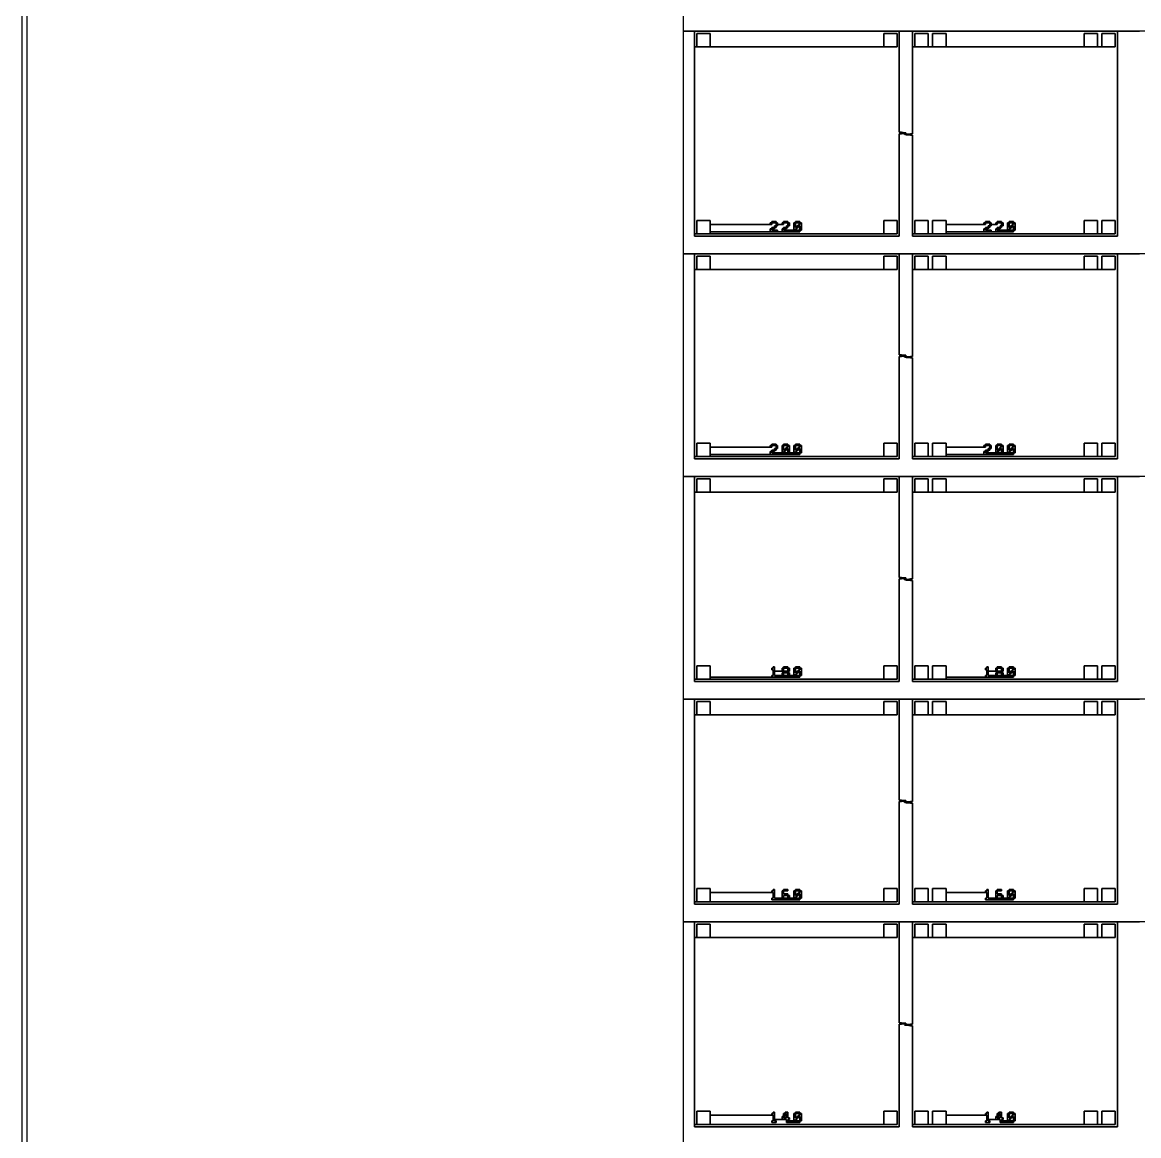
# Model space of a CAD drawing. Extents: x -10 to 10010, y -10 to 10010.
# Drawn here: x -10 to 2498, y 2480 to 4980 of the extents above; entities that cross this region are included whole.
import ezdxf

# ---------------------------------------------------------------- set-up
doc = ezdxf.new("R2010")
doc.units = 0
for name, color, linetype in [('L0D0', 1, 'CONTINUOUS'), ('L100D0', 9, 'CONTINUOUS'), ('L10D0', 8, 'CONTINUOUS'), ('L5D0', 4, 'CONTINUOUS'), ('L6D0', 5, 'CONTINUOUS'), ('L7D0', 6, 'CONTINUOUS'), ('L8D0', 7, 'CONTINUOUS')]:
    doc.layers.add(name, color=color, linetype=linetype)

msp = doc.modelspace()

# ---------------------------------------------------------------- linework, layer by layer
at = {"layer": 'L0D0'}
msp.add_lwpolyline([(-10, -10), (-10, 0), (0, 0), (10000, 0), (10000, 10000), (0, 10000), (0, 0), (-10, 0), (-10, 10010), (10010, 10010), (10010, -10)], close=True, dxfattribs=at)
at = {"layer": 'L100D0'}
for points in [[(8450, 4960), (1475, 4960), (1475, 5460)], [(8450, 4460), (1475, 4460), (1475, 4960), (1500, 4960), (1500, 4500), (1960, 4500), (1960, 4730), (1965, 4730), (1973, 4730.75), (1974.8, 4730.75), (1974.8, 4732.25), (1973, 4732.25), (1965, 4733), (1960, 4733), (1960, 4960), (1990, 4960), (1990, 4730), (1985, 4730), (1977, 4729.25), (1975.2, 4729.25), (1975.2, 4727.75), (1977, 4727.75), (1985, 4727), (1990, 4727), (1990, 4500), (2450, 4500), (2450, 4960), (2500, 4960)], [(8450, 3960), (1475, 3960), (1475, 4460), (1500, 4460), (1500, 4000), (1960, 4000), (1960, 4230), (1965, 4230), (1973, 4230.75), (1974.8, 4230.75), (1974.8, 4232.25), (1973, 4232.25), (1965, 4233), (1960, 4233), (1960, 4460), (1990, 4460), (1990, 4230), (1985, 4230), (1977, 4229.25), (1975.2, 4229.25), (1975.2, 4227.75), (1977, 4227.75), (1985, 4227), (1990, 4227), (1990, 4000), (2450, 4000), (2450, 4460), (2500, 4460)], [(8450, 3460), (1475, 3460), (1475, 3960), (1500, 3960), (1500, 3500), (1960, 3500), (1960, 3730), (1965, 3730), (1973, 3730.75), (1974.8, 3730.75), (1974.8, 3732.25), (1973, 3732.25), (1965, 3733), (1960, 3733), (1960, 3960), (1990, 3960), (1990, 3730), (1985, 3730), (1977, 3729.25), (1975.2, 3729.25), (1975.2, 3727.75), (1977, 3727.75), (1985, 3727), (1990, 3727), (1990, 3500), (2450, 3500), (2450, 3960), (2500, 3960)], [(8450, 2960), (1475, 2960), (1475, 3460), (1500, 3460), (1500, 3000), (1960, 3000), (1960, 3230), (1965, 3230), (1973, 3230.75), (1974.8, 3230.75), (1974.8, 3232.25), (1973, 3232.25), (1965, 3233), (1960, 3233), (1960, 3460), (1990, 3460), (1990, 3230), (1985, 3230), (1977, 3229.25), (1975.2, 3229.25), (1975.2, 3227.75), (1977, 3227.75), (1985, 3227), (1990, 3227), (1990, 3000), (2450, 3000), (2450, 3460), (2500, 3460)], [(1475, 2460), (1475, 2960), (1500, 2960), (1500, 2500), (1960, 2500), (1960, 2730), (1965, 2730), (1973, 2730.75), (1974.8, 2730.75), (1974.8, 2732.25), (1973, 2732.25), (1965, 2733), (1960, 2733), (1960, 2960), (1990, 2960), (1990, 2730), (1985, 2730), (1977, 2729.25), (1975.2, 2729.25), (1975.2, 2727.75), (1977, 2727.75), (1985, 2727), (1990, 2727), (1990, 2500), (2450, 2500), (2450, 2960), (2500, 2960)]]:
    msp.add_lwpolyline(points, dxfattribs=at)
for points in [[(1505, 4925), (1505, 4955), (1535, 4955), (1535, 4925)], [(1925, 4925), (1925, 4955), (1955, 4955), (1955, 4925)], [(1995, 4925), (1995, 4955), (2025, 4955), (2025, 4925)], [(2035, 4925), (2035, 4955), (2065, 4955), (2065, 4925)], [(2375, 4925), (2375, 4955), (2405, 4955), (2405, 4925)], [(2415, 4925), (2415, 4955), (2445, 4955), (2445, 4925)], [(1505, 4505), (1505, 4535), (1535, 4535), (1535, 4505)], [(1670, 4526.333), (1670, 4529.667), (1673.333, 4529.667), (1673.333, 4526.333)], [(1670, 4509.667), (1670, 4516.333), (1673.333, 4516.333), (1673.333, 4513), (1686.667, 4513), (1686.667, 4509.667)], [(1673.333, 4529.667), (1673.333, 4533), (1683.333, 4533), (1683.333, 4529.667)], [(1673.333, 4516.333), (1673.333, 4519.667), (1680, 4519.667), (1680, 4516.333)], [(1680, 4519.667), (1680, 4523), (1683.333, 4523), (1683.333, 4519.667)], [(1683.333, 4523), (1683.333, 4529.667), (1686.667, 4529.667), (1686.667, 4523)], [(1696.667, 4526.333), (1696.667, 4529.667), (1700, 4529.667), (1700, 4526.333)], [(1696.667, 4509.667), (1696.667, 4516.333), (1700, 4516.333), (1700, 4513), (1713.333, 4513), (1713.333, 4509.667)], [(1700, 4529.667), (1700, 4533), (1710, 4533), (1710, 4529.667)], [(1700, 4516.333), (1700, 4519.667), (1706.667, 4519.667), (1706.667, 4516.333)], [(1706.667, 4519.667), (1706.667, 4523), (1710, 4523), (1710, 4519.667)], [(1710, 4523), (1710, 4529.667), (1713.333, 4529.667), (1713.333, 4523)], [(1723.333, 4513), (1723.333, 4529.667), (1726.667, 4529.667), (1726.667, 4519.667), (1730, 4519.667), (1730, 4516.333), (1726.667, 4516.333), (1726.667, 4513)], [(1726.667, 4529.667), (1726.667, 4533), (1736.667, 4533), (1736.667, 4529.667)], [(1730, 4519.667), (1730, 4523), (1733.333, 4523), (1733.333, 4519.667)], [(1736.667, 4513), (1736.667, 4523), (1733.333, 4523), (1733.333, 4526.333), (1736.667, 4526.333), (1736.667, 4529.667), (1740, 4529.667), (1740, 4513)], [(1925, 4505), (1925, 4535), (1955, 4535), (1955, 4505)], [(1995, 4505), (1995, 4535), (2025, 4535), (2025, 4505)], [(2035, 4505), (2035, 4535), (2065, 4535), (2065, 4505)], [(2150, 4526.333), (2150, 4529.667), (2153.333, 4529.667), (2153.333, 4526.333)], [(2150, 4509.667), (2150, 4516.333), (2153.333, 4516.333), (2153.333, 4513), (2166.667, 4513), (2166.667, 4509.667)], [(2153.333, 4529.667), (2153.333, 4533), (2163.333, 4533), (2163.333, 4529.667)], [(2153.333, 4516.333), (2153.333, 4519.667), (2160, 4519.667), (2160, 4516.333)], [(2160, 4519.667), (2160, 4523), (2163.333, 4523), (2163.333, 4519.667)], [(2163.333, 4523), (2163.333, 4529.667), (2166.667, 4529.667), (2166.667, 4523)], [(2176.667, 4526.333), (2176.667, 4529.667), (2180, 4529.667), (2180, 4526.333)], [(2176.667, 4509.667), (2176.667, 4516.333), (2180, 4516.333), (2180, 4513), (2193.333, 4513), (2193.333, 4509.667)], [(2180, 4529.667), (2180, 4533), (2190, 4533), (2190, 4529.667)], [(2180, 4516.333), (2180, 4519.667), (2186.667, 4519.667), (2186.667, 4516.333)], [(2186.667, 4519.667), (2186.667, 4523), (2190, 4523), (2190, 4519.667)], [(2190, 4523), (2190, 4529.667), (2193.333, 4529.667), (2193.333, 4523)], [(2203.333, 4513), (2203.333, 4529.667), (2206.667, 4529.667), (2206.667, 4519.667), (2210, 4519.667), (2210, 4516.333), (2206.667, 4516.333), (2206.667, 4513)], [(2206.667, 4529.667), (2206.667, 4533), (2216.667, 4533), (2216.667, 4529.667)], [(2210, 4519.667), (2210, 4523), (2213.333, 4523), (2213.333, 4519.667)], [(2216.667, 4513), (2216.667, 4523), (2213.333, 4523), (2213.333, 4526.333), (2216.667, 4526.333), (2216.667, 4529.667), (2220, 4529.667), (2220, 4513)], [(2375, 4505), (2375, 4535), (2405, 4535), (2405, 4505)], [(2415, 4505), (2415, 4535), (2445, 4535), (2445, 4505)], [(1726.667, 4509.667), (1726.667, 4513), (1736.667, 4513), (1736.667, 4509.667)], [(2206.667, 4509.667), (2206.667, 4513), (2216.667, 4513), (2216.667, 4509.667)], [(1505, 4425), (1505, 4455), (1535, 4455), (1535, 4425)], [(1925, 4425), (1925, 4455), (1955, 4455), (1955, 4425)], [(1995, 4425), (1995, 4455), (2025, 4455), (2025, 4425)], [(2035, 4425), (2035, 4455), (2065, 4455), (2065, 4425)], [(2375, 4425), (2375, 4455), (2405, 4455), (2405, 4425)], [(2415, 4425), (2415, 4455), (2445, 4455), (2445, 4425)], [(1505, 4005), (1505, 4035), (1535, 4035), (1535, 4005)], [(1670, 4026.333), (1670, 4029.667), (1673.333, 4029.667), (1673.333, 4026.333)], [(1670, 4009.667), (1670, 4016.333), (1673.333, 4016.333), (1673.333, 4013), (1686.667, 4013), (1686.667, 4009.667)], [(1673.333, 4029.667), (1673.333, 4033), (1683.333, 4033), (1683.333, 4029.667)], [(1673.333, 4016.333), (1673.333, 4019.667), (1680, 4019.667), (1680, 4016.333)], [(1680, 4019.667), (1680, 4023), (1683.333, 4023), (1683.333, 4019.667)], [(1683.333, 4023), (1683.333, 4029.667), (1686.667, 4029.667), (1686.667, 4023)], [(1696.667, 4013), (1696.667, 4029.667), (1700, 4029.667), (1700, 4019.667), (1703.333, 4019.667), (1703.333, 4016.333), (1700, 4016.333), (1700, 4013)], [(1700, 4029.667), (1700, 4033), (1710, 4033), (1710, 4029.667)], [(1700, 4009.667), (1700, 4013), (1710, 4013), (1710, 4009.667)], [(1703.333, 4019.667), (1703.333, 4023), (1706.667, 4023), (1706.667, 4019.667)], [(1710, 4013), (1710, 4023), (1706.667, 4023), (1706.667, 4026.333), (1710, 4026.333), (1710, 4029.667), (1713.333, 4029.667), (1713.333, 4013)], [(1723.333, 4013), (1723.333, 4029.667), (1726.667, 4029.667), (1726.667, 4019.667), (1730, 4019.667), (1730, 4016.333), (1726.667, 4016.333), (1726.667, 4013)], [(1726.667, 4029.667), (1726.667, 4033), (1736.667, 4033), (1736.667, 4029.667)], [(1726.667, 4009.667), (1726.667, 4013), (1736.667, 4013), (1736.667, 4009.667)], [(1730, 4019.667), (1730, 4023), (1733.333, 4023), (1733.333, 4019.667)], [(1736.667, 4013), (1736.667, 4023), (1733.333, 4023), (1733.333, 4026.333), (1736.667, 4026.333), (1736.667, 4029.667), (1740, 4029.667), (1740, 4013)], [(1925, 4005), (1925, 4035), (1955, 4035), (1955, 4005)], [(1995, 4005), (1995, 4035), (2025, 4035), (2025, 4005)], [(2035, 4005), (2035, 4035), (2065, 4035), (2065, 4005)], [(2150, 4026.333), (2150, 4029.667), (2153.333, 4029.667), (2153.333, 4026.333)], [(2150, 4009.667), (2150, 4016.333), (2153.333, 4016.333), (2153.333, 4013), (2166.667, 4013), (2166.667, 4009.667)], [(2153.333, 4029.667), (2153.333, 4033), (2163.333, 4033), (2163.333, 4029.667)], [(2153.333, 4016.333), (2153.333, 4019.667), (2160, 4019.667), (2160, 4016.333)], [(2160, 4019.667), (2160, 4023), (2163.333, 4023), (2163.333, 4019.667)], [(2163.333, 4023), (2163.333, 4029.667), (2166.667, 4029.667), (2166.667, 4023)], [(2176.667, 4013), (2176.667, 4029.667), (2180, 4029.667), (2180, 4019.667), (2183.333, 4019.667), (2183.333, 4016.333), (2180, 4016.333), (2180, 4013)], [(2180, 4029.667), (2180, 4033), (2190, 4033), (2190, 4029.667)], [(2180, 4009.667), (2180, 4013), (2190, 4013), (2190, 4009.667)], [(2183.333, 4019.667), (2183.333, 4023), (2186.667, 4023), (2186.667, 4019.667)], [(2190, 4013), (2190, 4023), (2186.667, 4023), (2186.667, 4026.333), (2190, 4026.333), (2190, 4029.667), (2193.333, 4029.667), (2193.333, 4013)], [(2203.333, 4013), (2203.333, 4029.667), (2206.667, 4029.667), (2206.667, 4019.667), (2210, 4019.667), (2210, 4016.333), (2206.667, 4016.333), (2206.667, 4013)], [(2206.667, 4029.667), (2206.667, 4033), (2216.667, 4033), (2216.667, 4029.667)], [(2206.667, 4009.667), (2206.667, 4013), (2216.667, 4013), (2216.667, 4009.667)], [(2210, 4019.667), (2210, 4023), (2213.333, 4023), (2213.333, 4019.667)], [(2216.667, 4013), (2216.667, 4023), (2213.333, 4023), (2213.333, 4026.333), (2216.667, 4026.333), (2216.667, 4029.667), (2220, 4029.667), (2220, 4013)], [(2375, 4005), (2375, 4035), (2405, 4035), (2405, 4005)], [(2415, 4005), (2415, 4035), (2445, 4035), (2445, 4005)], [(1505, 3925), (1505, 3955), (1535, 3955), (1535, 3925)], [(1925, 3925), (1925, 3955), (1955, 3955), (1955, 3925)], [(1995, 3925), (1995, 3955), (2025, 3955), (2025, 3925)], [(2035, 3925), (2035, 3955), (2065, 3955), (2065, 3925)], [(2375, 3925), (2375, 3955), (2405, 3955), (2405, 3925)], [(2415, 3925), (2415, 3955), (2445, 3955), (2445, 3925)], [(1505, 3505), (1505, 3535), (1535, 3535), (1535, 3505)], [(1673.333, 3509.667), (1673.333, 3513), (1676.667, 3513), (1676.667, 3526.333), (1673.333, 3526.333), (1673.333, 3529.667), (1676.667, 3529.667), (1676.667, 3533), (1680, 3533), (1680, 3513), (1683.333, 3513), (1683.333, 3509.667)], [(1696.667, 3523), (1696.667, 3529.667), (1700, 3529.667), (1700, 3523)], [(1696.667, 3513), (1696.667, 3519.667), (1700, 3519.667), (1700, 3513)], [(1700, 3529.667), (1700, 3533), (1710, 3533), (1710, 3529.667)], [(1700, 3519.667), (1700, 3523), (1710, 3523), (1710, 3519.667)], [(1700, 3509.667), (1700, 3513), (1710, 3513), (1710, 3509.667)], [(1710, 3523), (1710, 3529.667), (1713.333, 3529.667), (1713.333, 3523)], [(1710, 3513), (1710, 3519.667), (1713.333, 3519.667), (1713.333, 3513)], [(1723.333, 3513), (1723.333, 3529.667), (1726.667, 3529.667), (1726.667, 3519.667), (1730, 3519.667), (1730, 3516.333), (1726.667, 3516.333), (1726.667, 3513)], [(1726.667, 3529.667), (1726.667, 3533), (1736.667, 3533), (1736.667, 3529.667)], [(1726.667, 3509.667), (1726.667, 3513), (1736.667, 3513), (1736.667, 3509.667)], [(1730, 3519.667), (1730, 3523), (1733.333, 3523), (1733.333, 3519.667)], [(1736.667, 3513), (1736.667, 3523), (1733.333, 3523), (1733.333, 3526.333), (1736.667, 3526.333), (1736.667, 3529.667), (1740, 3529.667), (1740, 3513)], [(1925, 3505), (1925, 3535), (1955, 3535), (1955, 3505)], [(1995, 3505), (1995, 3535), (2025, 3535), (2025, 3505)], [(2035, 3505), (2035, 3535), (2065, 3535), (2065, 3505)], [(2153.333, 3509.667), (2153.333, 3513), (2156.667, 3513), (2156.667, 3526.333), (2153.333, 3526.333), (2153.333, 3529.667), (2156.667, 3529.667), (2156.667, 3533), (2160, 3533), (2160, 3513), (2163.333, 3513), (2163.333, 3509.667)], [(2176.667, 3523), (2176.667, 3529.667), (2180, 3529.667), (2180, 3523)], [(2176.667, 3513), (2176.667, 3519.667), (2180, 3519.667), (2180, 3513)], [(2180, 3529.667), (2180, 3533), (2190, 3533), (2190, 3529.667)], [(2180, 3519.667), (2180, 3523), (2190, 3523), (2190, 3519.667)], [(2180, 3509.667), (2180, 3513), (2190, 3513), (2190, 3509.667)], [(2190, 3523), (2190, 3529.667), (2193.333, 3529.667), (2193.333, 3523)], [(2190, 3513), (2190, 3519.667), (2193.333, 3519.667), (2193.333, 3513)], [(2203.333, 3513), (2203.333, 3529.667), (2206.667, 3529.667), (2206.667, 3519.667), (2210, 3519.667), (2210, 3516.333), (2206.667, 3516.333), (2206.667, 3513)], [(2206.667, 3529.667), (2206.667, 3533), (2216.667, 3533), (2216.667, 3529.667)], [(2206.667, 3509.667), (2206.667, 3513), (2216.667, 3513), (2216.667, 3509.667)], [(2210, 3519.667), (2210, 3523), (2213.333, 3523), (2213.333, 3519.667)], [(2216.667, 3513), (2216.667, 3523), (2213.333, 3523), (2213.333, 3526.333), (2216.667, 3526.333), (2216.667, 3529.667), (2220, 3529.667), (2220, 3513)], [(2375, 3505), (2375, 3535), (2405, 3535), (2405, 3505)], [(2415, 3505), (2415, 3535), (2445, 3535), (2445, 3505)], [(1505, 3425), (1505, 3455), (1535, 3455), (1535, 3425)], [(1925, 3425), (1925, 3455), (1955, 3455), (1955, 3425)], [(1995, 3425), (1995, 3455), (2025, 3455), (2025, 3425)], [(2035, 3425), (2035, 3455), (2065, 3455), (2065, 3425)], [(2375, 3425), (2375, 3455), (2405, 3455), (2405, 3425)], [(2415, 3425), (2415, 3455), (2445, 3455), (2445, 3425)], [(1505, 3005), (1505, 3035), (1535, 3035), (1535, 3005)], [(1925, 3005), (1925, 3035), (1955, 3035), (1955, 3005)], [(1995, 3005), (1995, 3035), (2025, 3035), (2025, 3005)], [(2035, 3005), (2035, 3035), (2065, 3035), (2065, 3005)], [(2375, 3005), (2375, 3035), (2405, 3035), (2405, 3005)], [(2415, 3005), (2415, 3035), (2445, 3035), (2445, 3005)], [(1673.333, 3009.667), (1673.333, 3013), (1676.667, 3013), (1676.667, 3026.333), (1673.333, 3026.333), (1673.333, 3029.667), (1676.667, 3029.667), (1676.667, 3033), (1680, 3033), (1680, 3013), (1683.333, 3013), (1683.333, 3009.667)], [(1696.667, 3013), (1696.667, 3029.667), (1700, 3029.667), (1700, 3023), (1710, 3023), (1710, 3019.667), (1700, 3019.667), (1700, 3013)], [(1700, 3029.667), (1700, 3033), (1710, 3033), (1710, 3029.667)], [(1700, 3009.667), (1700, 3013), (1710, 3013), (1710, 3009.667)], [(1710, 3013), (1710, 3019.667), (1713.333, 3019.667), (1713.333, 3013)], [(1723.333, 3013), (1723.333, 3029.667), (1726.667, 3029.667), (1726.667, 3019.667), (1730, 3019.667), (1730, 3016.333), (1726.667, 3016.333), (1726.667, 3013)], [(1726.667, 3029.667), (1726.667, 3033), (1736.667, 3033), (1736.667, 3029.667)], [(1726.667, 3009.667), (1726.667, 3013), (1736.667, 3013), (1736.667, 3009.667)], [(1730, 3019.667), (1730, 3023), (1733.333, 3023), (1733.333, 3019.667)], [(1736.667, 3013), (1736.667, 3023), (1733.333, 3023), (1733.333, 3026.333), (1736.667, 3026.333), (1736.667, 3029.667), (1740, 3029.667), (1740, 3013)], [(2153.333, 3009.667), (2153.333, 3013), (2156.667, 3013), (2156.667, 3026.333), (2153.333, 3026.333), (2153.333, 3029.667), (2156.667, 3029.667), (2156.667, 3033), (2160, 3033), (2160, 3013), (2163.333, 3013), (2163.333, 3009.667)], [(2176.667, 3013), (2176.667, 3029.667), (2180, 3029.667), (2180, 3023), (2190, 3023), (2190, 3019.667), (2180, 3019.667), (2180, 3013)], [(2180, 3029.667), (2180, 3033), (2190, 3033), (2190, 3029.667)], [(2180, 3009.667), (2180, 3013), (2190, 3013), (2190, 3009.667)], [(2190, 3013), (2190, 3019.667), (2193.333, 3019.667), (2193.333, 3013)], [(2203.333, 3013), (2203.333, 3029.667), (2206.667, 3029.667), (2206.667, 3019.667), (2210, 3019.667), (2210, 3016.333), (2206.667, 3016.333), (2206.667, 3013)], [(2206.667, 3029.667), (2206.667, 3033), (2216.667, 3033), (2216.667, 3029.667)], [(2206.667, 3009.667), (2206.667, 3013), (2216.667, 3013), (2216.667, 3009.667)], [(2210, 3019.667), (2210, 3023), (2213.333, 3023), (2213.333, 3019.667)], [(2216.667, 3013), (2216.667, 3023), (2213.333, 3023), (2213.333, 3026.333), (2216.667, 3026.333), (2216.667, 3029.667), (2220, 3029.667), (2220, 3013)], [(1505, 2925), (1505, 2955), (1535, 2955), (1535, 2925)], [(1925, 2925), (1925, 2955), (1955, 2955), (1955, 2925)], [(1995, 2925), (1995, 2955), (2025, 2955), (2025, 2925)], [(2035, 2925), (2035, 2955), (2065, 2955), (2065, 2925)], [(2375, 2925), (2375, 2955), (2405, 2955), (2405, 2925)], [(2415, 2925), (2415, 2955), (2445, 2955), (2445, 2925)], [(1505, 2505), (1505, 2535), (1535, 2535), (1535, 2505)], [(1673.333, 2509.667), (1673.333, 2513), (1676.667, 2513), (1676.667, 2526.333), (1673.333, 2526.333), (1673.333, 2529.667), (1676.667, 2529.667), (1676.667, 2533), (1680, 2533), (1680, 2513), (1683.333, 2513), (1683.333, 2509.667)], [(1706.667, 2509.667), (1706.667, 2516.333), (1696.667, 2516.333), (1696.667, 2523), (1700, 2523), (1700, 2519.667), (1706.667, 2519.667), (1706.667, 2529.667), (1703.333, 2529.667), (1703.333, 2533), (1710, 2533), (1710, 2519.667), (1713.333, 2519.667), (1713.333, 2516.333), (1710, 2516.333), (1710, 2509.667)], [(1726.667, 2529.667), (1726.667, 2533), (1736.667, 2533), (1736.667, 2529.667)], [(1925, 2505), (1925, 2535), (1955, 2535), (1955, 2505)], [(1995, 2505), (1995, 2535), (2025, 2535), (2025, 2505)], [(2035, 2505), (2035, 2535), (2065, 2535), (2065, 2505)], [(2153.333, 2509.667), (2153.333, 2513), (2156.667, 2513), (2156.667, 2526.333), (2153.333, 2526.333), (2153.333, 2529.667), (2156.667, 2529.667), (2156.667, 2533), (2160, 2533), (2160, 2513), (2163.333, 2513), (2163.333, 2509.667)], [(2186.667, 2509.667), (2186.667, 2516.333), (2176.667, 2516.333), (2176.667, 2523), (2180, 2523), (2180, 2519.667), (2186.667, 2519.667), (2186.667, 2529.667), (2183.333, 2529.667), (2183.333, 2533), (2190, 2533), (2190, 2519.667), (2193.333, 2519.667), (2193.333, 2516.333), (2190, 2516.333), (2190, 2509.667)], [(2206.667, 2529.667), (2206.667, 2533), (2216.667, 2533), (2216.667, 2529.667)], [(2375, 2505), (2375, 2535), (2405, 2535), (2405, 2505)], [(2415, 2505), (2415, 2535), (2445, 2535), (2445, 2505)], [(1700, 2523), (1700, 2529.667), (1703.333, 2529.667), (1703.333, 2523)], [(1723.333, 2513), (1723.333, 2529.667), (1726.667, 2529.667), (1726.667, 2519.667), (1730, 2519.667), (1730, 2516.333), (1726.667, 2516.333), (1726.667, 2513)], [(1726.667, 2509.667), (1726.667, 2513), (1736.667, 2513), (1736.667, 2509.667)], [(1730, 2519.667), (1730, 2523), (1733.333, 2523), (1733.333, 2519.667)], [(1736.667, 2513), (1736.667, 2523), (1733.333, 2523), (1733.333, 2526.333), (1736.667, 2526.333), (1736.667, 2529.667), (1740, 2529.667), (1740, 2513)], [(2180, 2523), (2180, 2529.667), (2183.333, 2529.667), (2183.333, 2523)], [(2203.333, 2513), (2203.333, 2529.667), (2206.667, 2529.667), (2206.667, 2519.667), (2210, 2519.667), (2210, 2516.333), (2206.667, 2516.333), (2206.667, 2513)], [(2206.667, 2509.667), (2206.667, 2513), (2216.667, 2513), (2216.667, 2509.667)], [(2210, 2519.667), (2210, 2523), (2213.333, 2523), (2213.333, 2519.667)], [(2216.667, 2513), (2216.667, 2523), (2213.333, 2523), (2213.333, 2526.333), (2216.667, 2526.333), (2216.667, 2529.667), (2220, 2529.667), (2220, 2513)]]:
    msp.add_lwpolyline(points, close=True, dxfattribs=at)
at = {"layer": 'L10D0'}
msp.add_lwpolyline([(1475, 1475), (1475, 8500), (8500, 8500), (8500, 1475)], close=True, dxfattribs=at)
at = {"layer": 'L5D0'}
for points in [[(1500, 4500), (1500, 4505), (1505, 4505), (1535, 4505), (1925, 4505), (1955, 4505), (1955, 4535), (1925, 4535), (1925, 4505), (1535, 4505), (1535, 4509.667), (1670, 4509.667), (1686.667, 4509.667), (1696.667, 4509.667), (1713.333, 4509.667), (1726.667, 4509.667), (1736.667, 4509.667), (1736.667, 4513), (1726.667, 4513), (1726.667, 4509.667), (1713.333, 4509.667), (1713.333, 4513), (1700, 4513), (1723.333, 4513), (1726.667, 4513), (1726.667, 4516.333), (1730, 4516.333), (1730, 4519.667), (1726.667, 4519.667), (1730, 4519.667), (1733.333, 4519.667), (1733.333, 4523), (1736.667, 4523), (1736.667, 4513), (1740, 4513), (1740, 4529.667), (1736.667, 4529.667), (1736.667, 4526.333), (1733.333, 4526.333), (1733.333, 4523), (1730, 4523), (1730, 4519.667), (1726.667, 4519.667), (1726.667, 4529.667), (1736.667, 4529.667), (1736.667, 4533), (1726.667, 4533), (1726.667, 4529.667), (1723.333, 4529.667), (1723.333, 4513), (1700, 4513), (1700, 4516.333), (1706.667, 4516.333), (1706.667, 4519.667), (1710, 4519.667), (1710, 4523), (1713.333, 4523), (1713.333, 4529.667), (1710, 4529.667), (1710, 4523), (1706.667, 4523), (1706.667, 4519.667), (1700, 4519.667), (1700, 4516.333), (1696.667, 4516.333), (1696.667, 4509.667), (1686.667, 4509.667), (1686.667, 4513), (1673.333, 4513), (1673.333, 4516.333), (1680, 4516.333), (1680, 4519.667), (1683.333, 4519.667), (1683.333, 4523), (1686.667, 4523), (1686.667, 4526.333), (1696.667, 4526.333), (1700, 4526.333), (1700, 4529.667), (1710, 4529.667), (1710, 4533), (1700, 4533), (1700, 4529.667), (1696.667, 4529.667), (1696.667, 4526.333), (1686.667, 4526.333), (1686.667, 4529.667), (1683.333, 4529.667), (1683.333, 4523), (1680, 4523), (1680, 4519.667), (1673.333, 4519.667), (1673.333, 4516.333), (1670, 4516.333), (1670, 4509.667), (1535, 4509.667), (1535, 4526.333), (1670, 4526.333), (1673.333, 4526.333), (1673.333, 4529.667), (1683.333, 4529.667), (1683.333, 4533), (1673.333, 4533), (1673.333, 4529.667), (1670, 4529.667), (1670, 4526.333), (1535, 4526.333), (1535, 4535), (1505, 4535), (1505, 4505), (1500, 4505), (1500, 4925), (1505, 4925), (1535, 4925), (1925, 4925), (1955, 4925), (1955, 4955), (1925, 4955), (1925, 4925), (1535, 4925), (1535, 4955), (1505, 4955), (1505, 4925), (1500, 4925), (1500, 4960), (1960, 4960), (1960, 4733), (1965, 4733), (1973, 4732.25), (1974.8, 4732.25), (1974.8, 4730.75), (1973, 4730.75), (1965, 4730), (1960, 4730), (1960, 4500)], [(1990, 4500), (1990, 4505), (1995, 4505), (2025, 4505), (2035, 4505), (2065, 4505), (2375, 4505), (2405, 4505), (2415, 4505), (2445, 4505), (2445, 4535), (2415, 4535), (2415, 4505), (2405, 4505), (2405, 4535), (2375, 4535), (2375, 4505), (2065, 4505), (2065, 4509.667), (2150, 4509.667), (2166.667, 4509.667), (2176.667, 4509.667), (2193.333, 4509.667), (2206.667, 4509.667), (2216.667, 4509.667), (2216.667, 4513), (2206.667, 4513), (2206.667, 4509.667), (2193.333, 4509.667), (2193.333, 4513), (2180, 4513), (2203.333, 4513), (2206.667, 4513), (2206.667, 4516.333), (2210, 4516.333), (2210, 4519.667), (2206.667, 4519.667), (2210, 4519.667), (2213.333, 4519.667), (2213.333, 4523), (2216.667, 4523), (2216.667, 4513), (2220, 4513), (2220, 4529.667), (2216.667, 4529.667), (2216.667, 4526.333), (2213.333, 4526.333), (2213.333, 4523), (2210, 4523), (2210, 4519.667), (2206.667, 4519.667), (2206.667, 4529.667), (2216.667, 4529.667), (2216.667, 4533), (2206.667, 4533), (2206.667, 4529.667), (2203.333, 4529.667), (2203.333, 4513), (2180, 4513), (2180, 4516.333), (2186.667, 4516.333), (2186.667, 4519.667), (2190, 4519.667), (2190, 4523), (2193.333, 4523), (2193.333, 4529.667), (2190, 4529.667), (2190, 4523), (2186.667, 4523), (2186.667, 4519.667), (2180, 4519.667), (2180, 4516.333), (2176.667, 4516.333), (2176.667, 4509.667), (2166.667, 4509.667), (2166.667, 4513), (2153.333, 4513), (2153.333, 4516.333), (2160, 4516.333), (2160, 4519.667), (2163.333, 4519.667), (2163.333, 4523), (2166.667, 4523), (2166.667, 4526.333), (2176.667, 4526.333), (2180, 4526.333), (2180, 4529.667), (2190, 4529.667), (2190, 4533), (2180, 4533), (2180, 4529.667), (2176.667, 4529.667), (2176.667, 4526.333), (2166.667, 4526.333), (2166.667, 4529.667), (2163.333, 4529.667), (2163.333, 4523), (2160, 4523), (2160, 4519.667), (2153.333, 4519.667), (2153.333, 4516.333), (2150, 4516.333), (2150, 4509.667), (2065, 4509.667), (2065, 4526.333), (2150, 4526.333), (2153.333, 4526.333), (2153.333, 4529.667), (2163.333, 4529.667), (2163.333, 4533), (2153.333, 4533), (2153.333, 4529.667), (2150, 4529.667), (2150, 4526.333), (2065, 4526.333), (2065, 4535), (2035, 4535), (2035, 4505), (2025, 4505), (2025, 4535), (1995, 4535), (1995, 4505), (1990, 4505), (1990, 4727), (1985, 4727), (1977, 4727.75), (1975.2, 4727.75), (1975.2, 4729.25), (1977, 4729.25), (1985, 4730), (1990, 4730), (1990, 4925), (1995, 4925), (2025, 4925), (2035, 4925), (2065, 4925), (2375, 4925), (2405, 4925), (2415, 4925), (2445, 4925), (2445, 4955), (2415, 4955), (2415, 4925), (2405, 4925), (2405, 4955), (2375, 4955), (2375, 4925), (2065, 4925), (2065, 4955), (2035, 4955), (2035, 4925), (2025, 4925), (2025, 4955), (1995, 4955), (1995, 4925), (1990, 4925), (1990, 4960), (2450, 4960), (2450, 4500)], [(1500, 4000), (1500, 4005), (1505, 4005), (1535, 4005), (1925, 4005), (1955, 4005), (1955, 4035), (1925, 4035), (1925, 4005), (1535, 4005), (1535, 4009.667), (1670, 4009.667), (1686.667, 4009.667), (1700, 4009.667), (1710, 4009.667), (1726.667, 4009.667), (1736.667, 4009.667), (1736.667, 4013), (1726.667, 4013), (1726.667, 4009.667), (1710, 4009.667), (1710, 4013), (1700, 4013), (1700, 4009.667), (1686.667, 4009.667), (1686.667, 4013), (1673.333, 4013), (1696.667, 4013), (1700, 4013), (1700, 4016.333), (1703.333, 4016.333), (1703.333, 4019.667), (1700, 4019.667), (1703.333, 4019.667), (1706.667, 4019.667), (1706.667, 4023), (1710, 4023), (1710, 4013), (1713.333, 4013), (1723.333, 4013), (1726.667, 4013), (1726.667, 4016.333), (1730, 4016.333), (1730, 4019.667), (1726.667, 4019.667), (1730, 4019.667), (1733.333, 4019.667), (1733.333, 4023), (1736.667, 4023), (1736.667, 4013), (1740, 4013), (1740, 4029.667), (1736.667, 4029.667), (1736.667, 4026.333), (1733.333, 4026.333), (1733.333, 4023), (1730, 4023), (1730, 4019.667), (1726.667, 4019.667), (1726.667, 4029.667), (1736.667, 4029.667), (1736.667, 4033), (1726.667, 4033), (1726.667, 4029.667), (1723.333, 4029.667), (1723.333, 4013), (1713.333, 4013), (1713.333, 4029.667), (1710, 4029.667), (1710, 4026.333), (1706.667, 4026.333), (1706.667, 4023), (1703.333, 4023), (1703.333, 4019.667), (1700, 4019.667), (1700, 4029.667), (1710, 4029.667), (1710, 4033), (1700, 4033), (1700, 4029.667), (1696.667, 4029.667), (1696.667, 4013), (1673.333, 4013), (1673.333, 4016.333), (1680, 4016.333), (1680, 4019.667), (1683.333, 4019.667), (1683.333, 4023), (1686.667, 4023), (1686.667, 4029.667), (1683.333, 4029.667), (1683.333, 4023), (1680, 4023), (1680, 4019.667), (1673.333, 4019.667), (1673.333, 4016.333), (1670, 4016.333), (1670, 4009.667), (1535, 4009.667), (1535, 4026.333), (1670, 4026.333), (1673.333, 4026.333), (1673.333, 4029.667), (1683.333, 4029.667), (1683.333, 4033), (1673.333, 4033), (1673.333, 4029.667), (1670, 4029.667), (1670, 4026.333), (1535, 4026.333), (1535, 4035), (1505, 4035), (1505, 4005), (1500, 4005), (1500, 4425), (1505, 4425), (1535, 4425), (1925, 4425), (1955, 4425), (1955, 4455), (1925, 4455), (1925, 4425), (1535, 4425), (1535, 4455), (1505, 4455), (1505, 4425), (1500, 4425), (1500, 4460), (1960, 4460), (1960, 4233), (1965, 4233), (1973, 4232.25), (1974.8, 4232.25), (1974.8, 4230.75), (1973, 4230.75), (1965, 4230), (1960, 4230), (1960, 4000)], [(1990, 4000), (1990, 4005), (1995, 4005), (2025, 4005), (2035, 4005), (2065, 4005), (2375, 4005), (2405, 4005), (2415, 4005), (2445, 4005), (2445, 4035), (2415, 4035), (2415, 4005), (2405, 4005), (2405, 4035), (2375, 4035), (2375, 4005), (2065, 4005), (2065, 4009.667), (2150, 4009.667), (2166.667, 4009.667), (2180, 4009.667), (2190, 4009.667), (2206.667, 4009.667), (2216.667, 4009.667), (2216.667, 4013), (2206.667, 4013), (2206.667, 4009.667), (2190, 4009.667), (2190, 4013), (2180, 4013), (2180, 4009.667), (2166.667, 4009.667), (2166.667, 4013), (2153.333, 4013), (2176.667, 4013), (2180, 4013), (2180, 4016.333), (2183.333, 4016.333), (2183.333, 4019.667), (2180, 4019.667), (2183.333, 4019.667), (2186.667, 4019.667), (2186.667, 4023), (2190, 4023), (2190, 4013), (2193.333, 4013), (2203.333, 4013), (2206.667, 4013), (2206.667, 4016.333), (2210, 4016.333), (2210, 4019.667), (2206.667, 4019.667), (2210, 4019.667), (2213.333, 4019.667), (2213.333, 4023), (2216.667, 4023), (2216.667, 4013), (2220, 4013), (2220, 4029.667), (2216.667, 4029.667), (2216.667, 4026.333), (2213.333, 4026.333), (2213.333, 4023), (2210, 4023), (2210, 4019.667), (2206.667, 4019.667), (2206.667, 4029.667), (2216.667, 4029.667), (2216.667, 4033), (2206.667, 4033), (2206.667, 4029.667), (2203.333, 4029.667), (2203.333, 4013), (2193.333, 4013), (2193.333, 4029.667), (2190, 4029.667), (2190, 4026.333), (2186.667, 4026.333), (2186.667, 4023), (2183.333, 4023), (2183.333, 4019.667), (2180, 4019.667), (2180, 4029.667), (2190, 4029.667), (2190, 4033), (2180, 4033), (2180, 4029.667), (2176.667, 4029.667), (2176.667, 4013), (2153.333, 4013), (2153.333, 4016.333), (2160, 4016.333), (2160, 4019.667), (2163.333, 4019.667), (2163.333, 4023), (2166.667, 4023), (2166.667, 4029.667), (2163.333, 4029.667), (2163.333, 4023), (2160, 4023), (2160, 4019.667), (2153.333, 4019.667), (2153.333, 4016.333), (2150, 4016.333), (2150, 4009.667), (2065, 4009.667), (2065, 4026.333), (2150, 4026.333), (2153.333, 4026.333), (2153.333, 4029.667), (2163.333, 4029.667), (2163.333, 4033), (2153.333, 4033), (2153.333, 4029.667), (2150, 4029.667), (2150, 4026.333), (2065, 4026.333), (2065, 4035), (2035, 4035), (2035, 4005), (2025, 4005), (2025, 4035), (1995, 4035), (1995, 4005), (1990, 4005), (1990, 4227), (1985, 4227), (1977, 4227.75), (1975.2, 4227.75), (1975.2, 4229.25), (1977, 4229.25), (1985, 4230), (1990, 4230), (1990, 4425), (1995, 4425), (2025, 4425), (2035, 4425), (2065, 4425), (2375, 4425), (2405, 4425), (2415, 4425), (2445, 4425), (2445, 4455), (2415, 4455), (2415, 4425), (2405, 4425), (2405, 4455), (2375, 4455), (2375, 4425), (2065, 4425), (2065, 4455), (2035, 4455), (2035, 4425), (2025, 4425), (2025, 4455), (1995, 4455), (1995, 4425), (1990, 4425), (1990, 4460), (2450, 4460), (2450, 4000)], [(1500, 3500), (1500, 3505), (1505, 3505), (1535, 3505), (1925, 3505), (1955, 3505), (1955, 3535), (1925, 3535), (1925, 3505), (1535, 3505), (1535, 3509.667), (1673.333, 3509.667), (1683.333, 3509.667), (1700, 3509.667), (1710, 3509.667), (1726.667, 3509.667), (1736.667, 3509.667), (1736.667, 3513), (1726.667, 3513), (1726.667, 3509.667), (1710, 3509.667), (1710, 3513), (1700, 3513), (1700, 3509.667), (1683.333, 3509.667), (1683.333, 3513), (1680, 3513), (1696.667, 3513), (1700, 3513), (1710, 3513), (1713.333, 3513), (1723.333, 3513), (1726.667, 3513), (1726.667, 3516.333), (1730, 3516.333), (1730, 3519.667), (1726.667, 3519.667), (1730, 3519.667), (1733.333, 3519.667), (1733.333, 3523), (1736.667, 3523), (1736.667, 3513), (1740, 3513), (1740, 3529.667), (1736.667, 3529.667), (1736.667, 3526.333), (1733.333, 3526.333), (1733.333, 3523), (1730, 3523), (1730, 3519.667), (1726.667, 3519.667), (1726.667, 3529.667), (1736.667, 3529.667), (1736.667, 3533), (1726.667, 3533), (1726.667, 3529.667), (1723.333, 3529.667), (1723.333, 3513), (1713.333, 3513), (1713.333, 3519.667), (1710, 3519.667), (1710, 3513), (1700, 3513), (1700, 3519.667), (1710, 3519.667), (1710, 3523), (1700, 3523), (1700, 3519.667), (1696.667, 3519.667), (1696.667, 3513), (1680, 3513), (1680, 3523), (1696.667, 3523), (1700, 3523), (1710, 3523), (1713.333, 3523), (1713.333, 3529.667), (1710, 3529.667), (1710, 3523), (1700, 3523), (1700, 3529.667), (1710, 3529.667), (1710, 3533), (1700, 3533), (1700, 3529.667), (1696.667, 3529.667), (1696.667, 3523), (1680, 3523), (1680, 3533), (1676.667, 3533), (1676.667, 3529.667), (1673.333, 3529.667), (1673.333, 3526.333), (1676.667, 3526.333), (1676.667, 3513), (1673.333, 3513), (1673.333, 3509.667), (1535, 3509.667), (1535, 3535), (1505, 3535), (1505, 3505), (1500, 3505), (1500, 3925), (1505, 3925), (1535, 3925), (1925, 3925), (1955, 3925), (1955, 3955), (1925, 3955), (1925, 3925), (1535, 3925), (1535, 3955), (1505, 3955), (1505, 3925), (1500, 3925), (1500, 3960), (1960, 3960), (1960, 3733), (1965, 3733), (1973, 3732.25), (1974.8, 3732.25), (1974.8, 3730.75), (1973, 3730.75), (1965, 3730), (1960, 3730), (1960, 3500)], [(1990, 3500), (1990, 3505), (1995, 3505), (2025, 3505), (2035, 3505), (2065, 3505), (2375, 3505), (2405, 3505), (2415, 3505), (2445, 3505), (2445, 3535), (2415, 3535), (2415, 3505), (2405, 3505), (2405, 3535), (2375, 3535), (2375, 3505), (2065, 3505), (2065, 3509.667), (2153.333, 3509.667), (2163.333, 3509.667), (2180, 3509.667), (2190, 3509.667), (2206.667, 3509.667), (2216.667, 3509.667), (2216.667, 3513), (2206.667, 3513), (2206.667, 3509.667), (2190, 3509.667), (2190, 3513), (2180, 3513), (2180, 3509.667), (2163.333, 3509.667), (2163.333, 3513), (2160, 3513), (2176.667, 3513), (2180, 3513), (2190, 3513), (2193.333, 3513), (2203.333, 3513), (2206.667, 3513), (2206.667, 3516.333), (2210, 3516.333), (2210, 3519.667), (2206.667, 3519.667), (2210, 3519.667), (2213.333, 3519.667), (2213.333, 3523), (2216.667, 3523), (2216.667, 3513), (2220, 3513), (2220, 3529.667), (2216.667, 3529.667), (2216.667, 3526.333), (2213.333, 3526.333), (2213.333, 3523), (2210, 3523), (2210, 3519.667), (2206.667, 3519.667), (2206.667, 3529.667), (2216.667, 3529.667), (2216.667, 3533), (2206.667, 3533), (2206.667, 3529.667), (2203.333, 3529.667), (2203.333, 3513), (2193.333, 3513), (2193.333, 3519.667), (2190, 3519.667), (2190, 3513), (2180, 3513), (2180, 3519.667), (2190, 3519.667), (2190, 3523), (2180, 3523), (2180, 3519.667), (2176.667, 3519.667), (2176.667, 3513), (2160, 3513), (2160, 3523), (2176.667, 3523), (2180, 3523), (2190, 3523), (2193.333, 3523), (2193.333, 3529.667), (2190, 3529.667), (2190, 3523), (2180, 3523), (2180, 3529.667), (2190, 3529.667), (2190, 3533), (2180, 3533), (2180, 3529.667), (2176.667, 3529.667), (2176.667, 3523), (2160, 3523), (2160, 3533), (2156.667, 3533), (2156.667, 3529.667), (2153.333, 3529.667), (2153.333, 3526.333), (2156.667, 3526.333), (2156.667, 3513), (2153.333, 3513), (2153.333, 3509.667), (2065, 3509.667), (2065, 3535), (2035, 3535), (2035, 3505), (2025, 3505), (2025, 3535), (1995, 3535), (1995, 3505), (1990, 3505), (1990, 3727), (1985, 3727), (1977, 3727.75), (1975.2, 3727.75), (1975.2, 3729.25), (1977, 3729.25), (1985, 3730), (1990, 3730), (1990, 3925), (1995, 3925), (2025, 3925), (2035, 3925), (2065, 3925), (2375, 3925), (2405, 3925), (2415, 3925), (2445, 3925), (2445, 3955), (2415, 3955), (2415, 3925), (2405, 3925), (2405, 3955), (2375, 3955), (2375, 3925), (2065, 3925), (2065, 3955), (2035, 3955), (2035, 3925), (2025, 3925), (2025, 3955), (1995, 3955), (1995, 3925), (1990, 3925), (1990, 3960), (2450, 3960), (2450, 3500)], [(1500, 3000), (1500, 3005), (1505, 3005), (1535, 3005), (1925, 3005), (1955, 3005), (1955, 3035), (1925, 3035), (1925, 3005), (1535, 3005), (1535, 3026.333), (1673.333, 3026.333), (1676.667, 3026.333), (1676.667, 3013), (1673.333, 3013), (1673.333, 3009.667), (1683.333, 3009.667), (1700, 3009.667), (1710, 3009.667), (1726.667, 3009.667), (1736.667, 3009.667), (1736.667, 3013), (1726.667, 3013), (1726.667, 3009.667), (1710, 3009.667), (1710, 3013), (1700, 3013), (1700, 3009.667), (1683.333, 3009.667), (1683.333, 3013), (1680, 3013), (1696.667, 3013), (1700, 3013), (1710, 3013), (1713.333, 3013), (1723.333, 3013), (1726.667, 3013), (1726.667, 3016.333), (1730, 3016.333), (1730, 3019.667), (1726.667, 3019.667), (1730, 3019.667), (1733.333, 3019.667), (1733.333, 3023), (1736.667, 3023), (1736.667, 3013), (1740, 3013), (1740, 3029.667), (1736.667, 3029.667), (1736.667, 3026.333), (1733.333, 3026.333), (1733.333, 3023), (1730, 3023), (1730, 3019.667), (1726.667, 3019.667), (1726.667, 3029.667), (1736.667, 3029.667), (1736.667, 3033), (1726.667, 3033), (1726.667, 3029.667), (1723.333, 3029.667), (1723.333, 3013), (1713.333, 3013), (1713.333, 3019.667), (1710, 3019.667), (1710, 3013), (1700, 3013), (1700, 3019.667), (1710, 3019.667), (1710, 3023), (1700, 3023), (1700, 3029.667), (1710, 3029.667), (1710, 3033), (1700, 3033), (1700, 3029.667), (1696.667, 3029.667), (1696.667, 3013), (1680, 3013), (1680, 3033), (1676.667, 3033), (1676.667, 3029.667), (1673.333, 3029.667), (1673.333, 3026.333), (1535, 3026.333), (1535, 3035), (1505, 3035), (1505, 3005), (1500, 3005), (1500, 3425), (1505, 3425), (1535, 3425), (1925, 3425), (1955, 3425), (1955, 3455), (1925, 3455), (1925, 3425), (1535, 3425), (1535, 3455), (1505, 3455), (1505, 3425), (1500, 3425), (1500, 3460), (1960, 3460), (1960, 3233), (1965, 3233), (1973, 3232.25), (1974.8, 3232.25), (1974.8, 3230.75), (1973, 3230.75), (1965, 3230), (1960, 3230), (1960, 3000)], [(1990, 3000), (1990, 3005), (1995, 3005), (2025, 3005), (2035, 3005), (2065, 3005), (2375, 3005), (2405, 3005), (2415, 3005), (2445, 3005), (2445, 3035), (2415, 3035), (2415, 3005), (2405, 3005), (2405, 3035), (2375, 3035), (2375, 3005), (2065, 3005), (2065, 3026.333), (2153.333, 3026.333), (2156.667, 3026.333), (2156.667, 3013), (2153.333, 3013), (2153.333, 3009.667), (2163.333, 3009.667), (2180, 3009.667), (2190, 3009.667), (2206.667, 3009.667), (2216.667, 3009.667), (2216.667, 3013), (2206.667, 3013), (2206.667, 3009.667), (2190, 3009.667), (2190, 3013), (2180, 3013), (2180, 3009.667), (2163.333, 3009.667), (2163.333, 3013), (2160, 3013), (2176.667, 3013), (2180, 3013), (2190, 3013), (2193.333, 3013), (2203.333, 3013), (2206.667, 3013), (2206.667, 3016.333), (2210, 3016.333), (2210, 3019.667), (2206.667, 3019.667), (2210, 3019.667), (2213.333, 3019.667), (2213.333, 3023), (2216.667, 3023), (2216.667, 3013), (2220, 3013), (2220, 3029.667), (2216.667, 3029.667), (2216.667, 3026.333), (2213.333, 3026.333), (2213.333, 3023), (2210, 3023), (2210, 3019.667), (2206.667, 3019.667), (2206.667, 3029.667), (2216.667, 3029.667), (2216.667, 3033), (2206.667, 3033), (2206.667, 3029.667), (2203.333, 3029.667), (2203.333, 3013), (2193.333, 3013), (2193.333, 3019.667), (2190, 3019.667), (2190, 3013), (2180, 3013), (2180, 3019.667), (2190, 3019.667), (2190, 3023), (2180, 3023), (2180, 3029.667), (2190, 3029.667), (2190, 3033), (2180, 3033), (2180, 3029.667), (2176.667, 3029.667), (2176.667, 3013), (2160, 3013), (2160, 3033), (2156.667, 3033), (2156.667, 3029.667), (2153.333, 3029.667), (2153.333, 3026.333), (2065, 3026.333), (2065, 3035), (2035, 3035), (2035, 3005), (2025, 3005), (2025, 3035), (1995, 3035), (1995, 3005), (1990, 3005), (1990, 3227), (1985, 3227), (1977, 3227.75), (1975.2, 3227.75), (1975.2, 3229.25), (1977, 3229.25), (1985, 3230), (1990, 3230), (1990, 3425), (1995, 3425), (2025, 3425), (2035, 3425), (2065, 3425), (2375, 3425), (2405, 3425), (2415, 3425), (2445, 3425), (2445, 3455), (2415, 3455), (2415, 3425), (2405, 3425), (2405, 3455), (2375, 3455), (2375, 3425), (2065, 3425), (2065, 3455), (2035, 3455), (2035, 3425), (2025, 3425), (2025, 3455), (1995, 3455), (1995, 3425), (1990, 3425), (1990, 3460), (2450, 3460), (2450, 3000)], [(1500, 2500), (1500, 2505), (1505, 2505), (1535, 2505), (1925, 2505), (1955, 2505), (1955, 2535), (1925, 2535), (1925, 2505), (1535, 2505), (1535, 2526.333), (1673.333, 2526.333), (1676.667, 2526.333), (1676.667, 2513), (1673.333, 2513), (1673.333, 2509.667), (1683.333, 2509.667), (1683.333, 2513), (1680, 2513), (1680, 2516.333), (1696.667, 2516.333), (1706.667, 2516.333), (1706.667, 2509.667), (1710, 2509.667), (1726.667, 2509.667), (1736.667, 2509.667), (1736.667, 2513), (1726.667, 2513), (1726.667, 2509.667), (1710, 2509.667), (1710, 2513), (1723.333, 2513), (1726.667, 2513), (1726.667, 2516.333), (1730, 2516.333), (1730, 2519.667), (1726.667, 2519.667), (1730, 2519.667), (1733.333, 2519.667), (1733.333, 2523), (1736.667, 2523), (1736.667, 2513), (1740, 2513), (1740, 2529.667), (1736.667, 2529.667), (1736.667, 2526.333), (1733.333, 2526.333), (1733.333, 2523), (1730, 2523), (1730, 2519.667), (1726.667, 2519.667), (1726.667, 2529.667), (1736.667, 2529.667), (1736.667, 2533), (1726.667, 2533), (1726.667, 2529.667), (1723.333, 2529.667), (1723.333, 2513), (1710, 2513), (1710, 2516.333), (1713.333, 2516.333), (1713.333, 2519.667), (1710, 2519.667), (1710, 2533), (1703.333, 2533), (1703.333, 2529.667), (1706.667, 2529.667), (1706.667, 2519.667), (1700, 2519.667), (1700, 2523), (1703.333, 2523), (1703.333, 2529.667), (1700, 2529.667), (1700, 2523), (1696.667, 2523), (1696.667, 2516.333), (1680, 2516.333), (1680, 2533), (1676.667, 2533), (1676.667, 2529.667), (1673.333, 2529.667), (1673.333, 2526.333), (1535, 2526.333), (1535, 2535), (1505, 2535), (1505, 2505), (1500, 2505), (1500, 2925), (1505, 2925), (1535, 2925), (1925, 2925), (1955, 2925), (1955, 2955), (1925, 2955), (1925, 2925), (1535, 2925), (1535, 2955), (1505, 2955), (1505, 2925), (1500, 2925), (1500, 2960), (1960, 2960), (1960, 2733), (1965, 2733), (1973, 2732.25), (1974.8, 2732.25), (1974.8, 2730.75), (1973, 2730.75), (1965, 2730), (1960, 2730), (1960, 2500)], [(1990, 2500), (1990, 2505), (1995, 2505), (2025, 2505), (2035, 2505), (2065, 2505), (2375, 2505), (2405, 2505), (2415, 2505), (2445, 2505), (2445, 2535), (2415, 2535), (2415, 2505), (2405, 2505), (2405, 2535), (2375, 2535), (2375, 2505), (2065, 2505), (2065, 2526.333), (2153.333, 2526.333), (2156.667, 2526.333), (2156.667, 2513), (2153.333, 2513), (2153.333, 2509.667), (2163.333, 2509.667), (2163.333, 2513), (2160, 2513), (2160, 2516.333), (2176.667, 2516.333), (2186.667, 2516.333), (2186.667, 2509.667), (2190, 2509.667), (2206.667, 2509.667), (2216.667, 2509.667), (2216.667, 2513), (2206.667, 2513), (2206.667, 2509.667), (2190, 2509.667), (2190, 2513), (2203.333, 2513), (2206.667, 2513), (2206.667, 2516.333), (2210, 2516.333), (2210, 2519.667), (2206.667, 2519.667), (2210, 2519.667), (2213.333, 2519.667), (2213.333, 2523), (2216.667, 2523), (2216.667, 2513), (2220, 2513), (2220, 2529.667), (2216.667, 2529.667), (2216.667, 2526.333), (2213.333, 2526.333), (2213.333, 2523), (2210, 2523), (2210, 2519.667), (2206.667, 2519.667), (2206.667, 2529.667), (2216.667, 2529.667), (2216.667, 2533), (2206.667, 2533), (2206.667, 2529.667), (2203.333, 2529.667), (2203.333, 2513), (2190, 2513), (2190, 2516.333), (2193.333, 2516.333), (2193.333, 2519.667), (2190, 2519.667), (2190, 2533), (2183.333, 2533), (2183.333, 2529.667), (2186.667, 2529.667), (2186.667, 2519.667), (2180, 2519.667), (2180, 2523), (2183.333, 2523), (2183.333, 2529.667), (2180, 2529.667), (2180, 2523), (2176.667, 2523), (2176.667, 2516.333), (2160, 2516.333), (2160, 2533), (2156.667, 2533), (2156.667, 2529.667), (2153.333, 2529.667), (2153.333, 2526.333), (2065, 2526.333), (2065, 2535), (2035, 2535), (2035, 2505), (2025, 2505), (2025, 2535), (1995, 2535), (1995, 2505), (1990, 2505), (1990, 2727), (1985, 2727), (1977, 2727.75), (1975.2, 2727.75), (1975.2, 2729.25), (1977, 2729.25), (1985, 2730), (1990, 2730), (1990, 2925), (1995, 2925), (2025, 2925), (2035, 2925), (2065, 2925), (2375, 2925), (2405, 2925), (2415, 2925), (2445, 2925), (2445, 2955), (2415, 2955), (2415, 2925), (2405, 2925), (2405, 2955), (2375, 2955), (2375, 2925), (2065, 2925), (2065, 2955), (2035, 2955), (2035, 2925), (2025, 2925), (2025, 2955), (1995, 2955), (1995, 2925), (1990, 2925), (1990, 2960), (2450, 2960), (2450, 2500)]]:
    msp.add_lwpolyline(points, close=True, dxfattribs=at)
at = {"layer": 'L6D0'}
for points in [[(1973.79, 4726.35), (1973.79, 4728.35), (1971.79, 4728.35), (1971.79, 4728.57), (1973.79, 4728.57), (1973.79, 4731.55), (1974.01, 4731.55), (1974.01, 4728.57), (1976.09, 4728.57), (1976.09, 4728.35), (1974.01, 4728.35), (1974.01, 4726.35)], [(1973.8, 4226.35), (1973.8, 4228.35), (1971.8, 4228.35), (1971.8, 4228.55), (1973.8, 4228.55), (1973.8, 4231.55), (1974, 4231.55), (1974, 4228.55), (1976.1, 4228.55), (1976.1, 4228.35), (1974, 4228.35), (1974, 4226.35)], [(1973.81, 3726.35), (1973.81, 3728.35), (1971.81, 3728.35), (1971.81, 3728.53), (1973.81, 3728.53), (1973.81, 3731.55), (1973.99, 3731.55), (1973.99, 3728.53), (1976.11, 3728.53), (1976.11, 3728.35), (1973.99, 3728.35), (1973.99, 3726.35)], [(1973.82, 3226.35), (1973.82, 3228.35), (1971.82, 3228.35), (1971.82, 3228.51), (1973.82, 3228.51), (1973.82, 3231.55), (1973.98, 3231.55), (1973.98, 3228.51), (1976.12, 3228.51), (1976.12, 3228.35), (1973.98, 3228.35), (1973.98, 3226.35)], [(1973.83, 2726.35), (1973.83, 2728.35), (1971.83, 2728.35), (1971.83, 2728.49), (1973.83, 2728.49), (1973.83, 2731.55), (1973.97, 2731.55), (1973.97, 2728.49), (1976.13, 2728.49), (1976.13, 2728.35), (1973.97, 2728.35), (1973.97, 2726.35)]]:
    msp.add_lwpolyline(points, close=True, dxfattribs=at)
at = {"layer": 'L7D0'}
for points in [[(1973.79, 4731.55), (1973.79, 4732.25), (1974.01, 4732.25), (1974.01, 4731.55)], [(1976.09, 4728.35), (1976.09, 4728.57), (1976.79, 4728.57), (1976.79, 4728.35)], [(1973.8, 4231.55), (1973.8, 4232.25), (1974, 4232.25), (1974, 4231.55)], [(1976.1, 4228.35), (1976.1, 4228.55), (1976.8, 4228.55), (1976.8, 4228.35)], [(1973.81, 3731.55), (1973.81, 3732.25), (1973.99, 3732.25), (1973.99, 3731.55)], [(1976.11, 3728.35), (1976.11, 3728.53), (1976.81, 3728.53), (1976.81, 3728.35)], [(1973.82, 3231.55), (1973.82, 3232.25), (1973.98, 3232.25), (1973.98, 3231.55)], [(1976.12, 3228.35), (1976.12, 3228.51), (1976.82, 3228.51), (1976.82, 3228.35)], [(1973.83, 2731.55), (1973.83, 2732.25), (1973.97, 2732.25), (1973.97, 2731.55)], [(1976.13, 2728.35), (1976.13, 2728.49), (1976.83, 2728.49), (1976.83, 2728.35)]]:
    msp.add_lwpolyline(points, close=True, dxfattribs=at)
at = {"layer": 'L8D0'}
for points in [[(1973.3, 4730), (1973.3, 4732.25), (1974.4, 4732.25), (1974.4, 4730)], [(1974.75, 4727.95), (1974.75, 4729.05), (1977, 4729.05), (1977, 4727.95)], [(1973.3, 4230), (1973.3, 4232.25), (1974.4, 4232.25), (1974.4, 4230)], [(1974.75, 4227.95), (1974.75, 4229.05), (1977, 4229.05), (1977, 4227.95)], [(1973.3, 3730), (1973.3, 3732.25), (1974.4, 3732.25), (1974.4, 3730)], [(1974.75, 3727.95), (1974.75, 3729.05), (1977, 3729.05), (1977, 3727.95)], [(1973.3, 3230), (1973.3, 3232.25), (1974.4, 3232.25), (1974.4, 3230)], [(1974.75, 3227.95), (1974.75, 3229.05), (1977, 3229.05), (1977, 3227.95)], [(1973.3, 2730), (1973.3, 2732.25), (1974.4, 2732.25), (1974.4, 2730)], [(1974.75, 2727.95), (1974.75, 2729.05), (1977, 2729.05), (1977, 2727.95)]]:
    msp.add_lwpolyline(points, close=True, dxfattribs=at)

doc.saveas('drawing.dxf')
